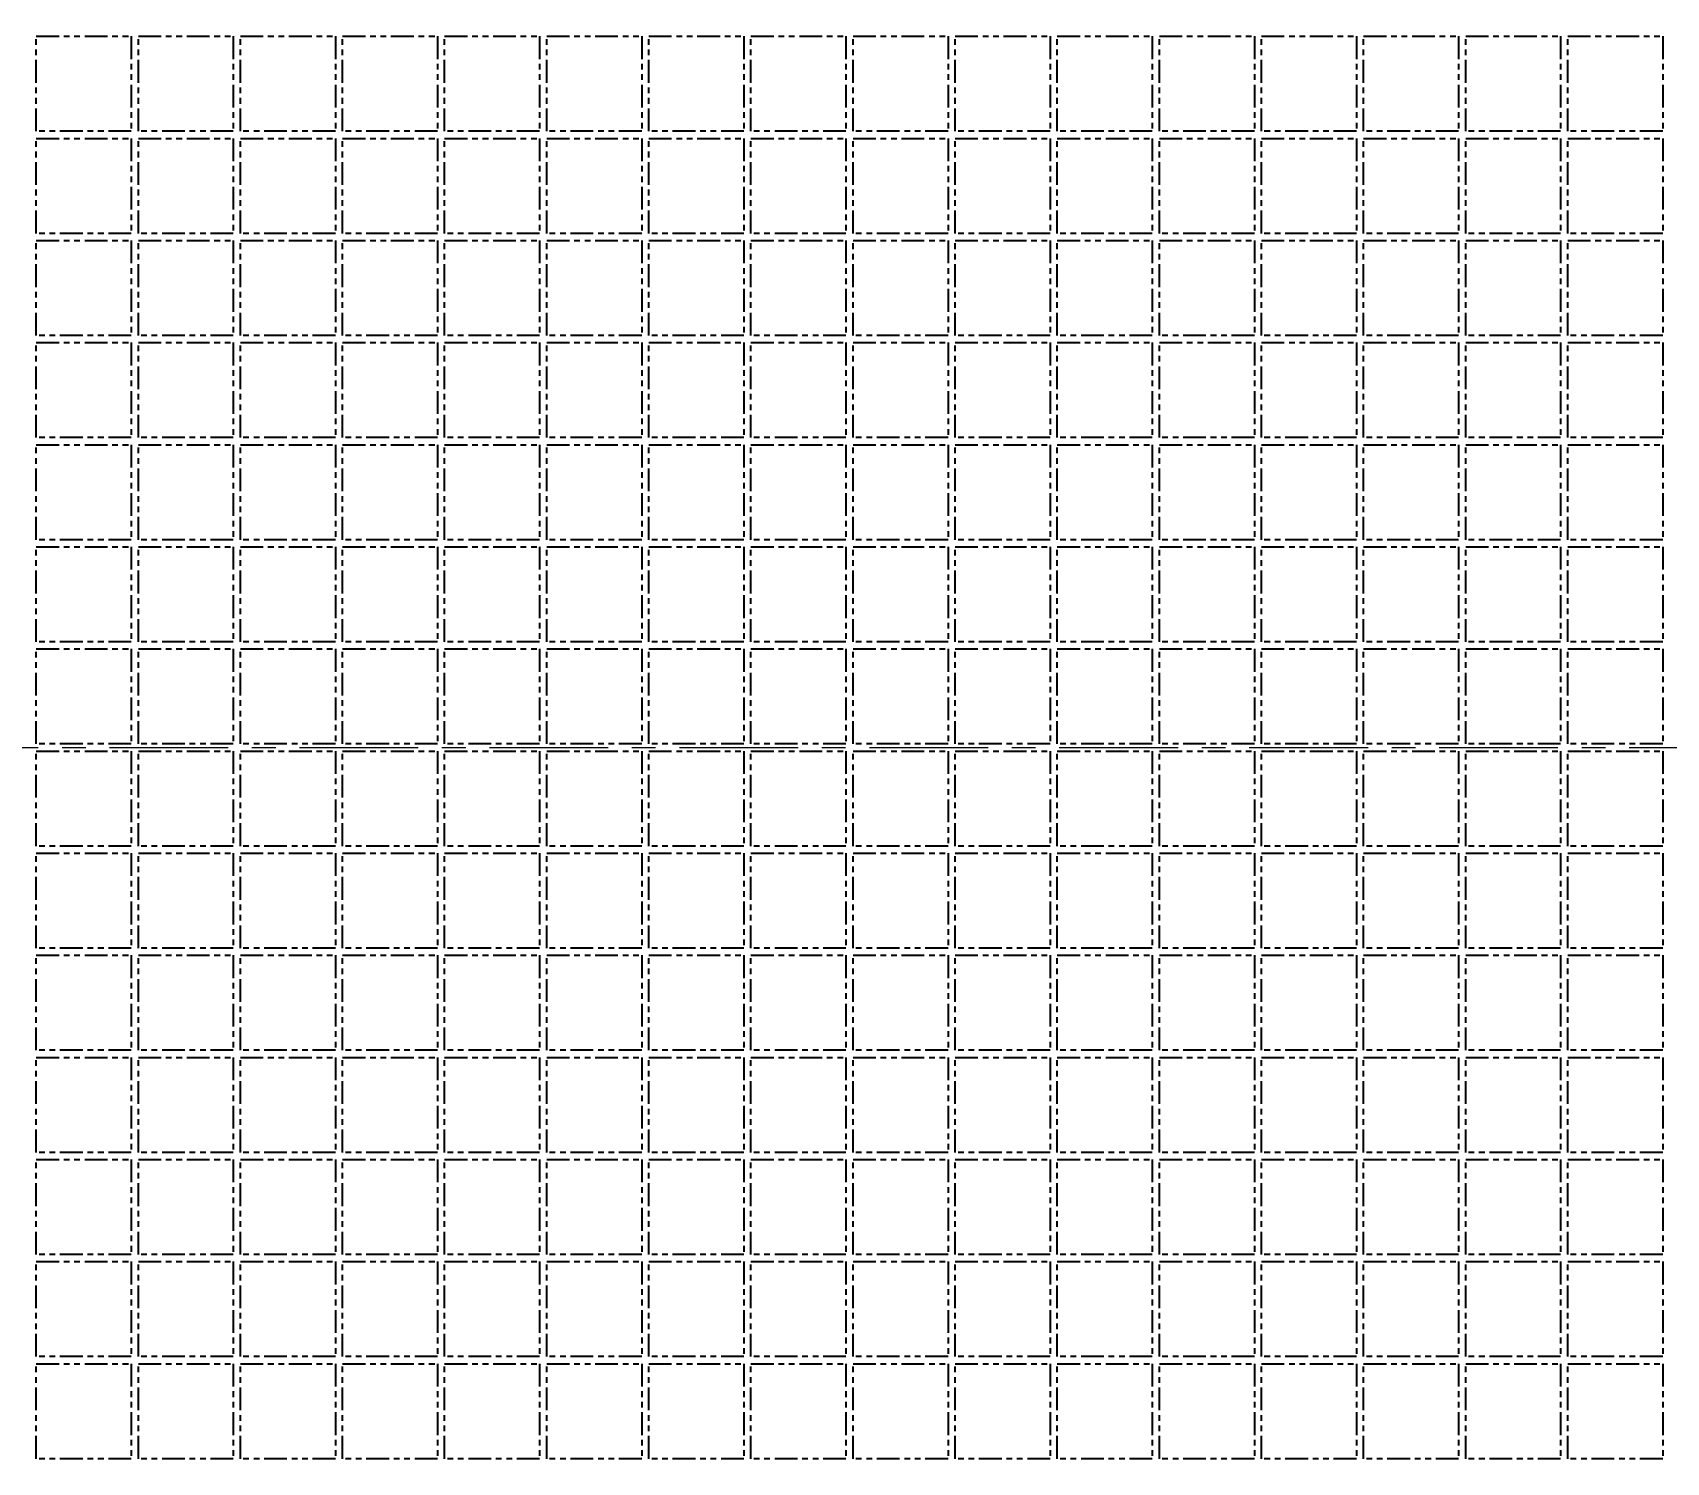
# Model space of a CAD drawing. Extents: x -338 to -53, y 67 to 196.
# Drawn here: x -304.24 to -269.84, y 133 to 163.1 of the extents above; entities that cross this region are included whole.
import ezdxf

# ---------------------------------------------------------------- set-up
doc = ezdxf.new("R2010")
doc.units = 0
doc.linetypes.add('ACAD_ISO09W100', pattern=[45, 24, -3, 6, -3, 6, -3])
doc.linetypes.add('CENTER', pattern=[2, 1.25, -0.25, 0.25, -0.25])
doc.layers.add('Center', color=1, linetype='CENTER', lineweight=0)
doc.layers.add('dimension', color=3, linetype='Continuous')
doc.layers.add('PKG Line', color=2, linetype='ACAD_ISO09W100')
doc.styles.add('SIMPLEX', font='SIMPLEX')
doc.dimstyles.new('1', dxfattribs={"dimtxt": 1, "dimasz": 1, "dimexe": 0.3, "dimexo": 0.3, "dimgap": 0.3, "dimtad": 0, "dimdec": 3, "dimzin": 1, "dimdsep": 46, "dimtxsty": 'SIMPLEX', "dimcen": 0, "dimclrd": 256, "dimclre": 256, "dimclrt": 7, "dimadec": 0, "dimazin": 1, "dimtm": 1.25, "dimtfac": 1, "dimtdec": 3, "dimtmove": 0, "dimatfit": 0, "dimfxl": 1, "dimtolj": 1, "dimtzin": 0, "dimlwd": -1, "dimlwe": -1, "dimarcsym": 1})

# ---------------------------------------------------------------- blocks, each defined once
blk = doc.blocks.new('*D13')
at = {"layer": 'Defpoints', "color": 0, "transparency": 16777216}
for p in [(2409.903, 1935.274), (2415.928, 1935.274), (2540.353, 1935.274)]:
    blk.add_point(p, dxfattribs=at)
at = {"layer": 'dimension', "transparency": 16777216}
blk.add_line((2415.628, 1935.274), (2409.903, 1935.274), dxfattribs=at)
at = {"layer": 'dimension', "color": 7, "transparency": 16777216, "insert": (2407.603, 1935.274), "char_height": 1, "attachment_point": 5, "style": 'SIMPLEX'}
blk.add_mtext('\\A1;0.000', dxfattribs=at)
blk = doc.blocks.new('*D17')
at = {"layer": 'Defpoints', "color": 0, "transparency": 16777216}
for p in [(2409.903, 1949.274), (2416.263, 1949.274), (2540.353, 1935.274)]:
    blk.add_point(p, dxfattribs=at)
at = {"layer": 'dimension', "transparency": 16777216}
blk.add_line((2415.963, 1949.274), (2409.903, 1949.274), dxfattribs=at)
at = {"layer": 'dimension', "color": 7, "transparency": 16777216, "insert": (2407.222, 1949.274), "char_height": 1, "attachment_point": 5, "style": 'SIMPLEX'}
blk.add_mtext('\\A1;14.000', dxfattribs=at)
blk = doc.blocks.new('*D18')
at = {"layer": 'Defpoints', "color": 0, "transparency": 16777216}
for p in [(2409.903, 1963.274), (2416.265, 1963.274), (2540.353, 1935.274)]:
    blk.add_point(p, dxfattribs=at)
at = {"layer": 'dimension', "transparency": 16777216}
blk.add_line((2415.965, 1963.274), (2409.903, 1963.274), dxfattribs=at)
at = {"layer": 'dimension', "color": 7, "transparency": 16777216, "insert": (2407.127, 1963.274), "char_height": 1, "attachment_point": 5, "style": 'SIMPLEX'}
blk.add_mtext('\\A1;28.000', dxfattribs=at)
blk = doc.blocks.new('*D19')
at = {"layer": 'Defpoints', "color": 0, "transparency": 16777216}
for p in [(2409.903, 1966.098), (2420.939, 1966.099), (2540.353, 1935.274)]:
    blk.add_point(p, dxfattribs=at)
at = {"layer": 'dimension', "transparency": 16777216}
for p, q in [((2411.903, 1966.098), (2409.903, 1966.098)), ((2413.903, 1966.099), (2411.903, 1966.098)), ((2420.639, 1966.099), (2413.903, 1966.099))]:
    blk.add_line(p, q, dxfattribs=at)
at = {"layer": 'dimension', "color": 7, "transparency": 16777216, "insert": (2407.127, 1966.098), "char_height": 1, "attachment_point": 5, "style": 'SIMPLEX'}
blk.add_mtext('\\A1;30.825', dxfattribs=at)
blk = doc.blocks.new('*D20')
at = {"layer": 'Defpoints', "color": 0, "transparency": 16777216}
for p in [(2409.903, 1967.274), (2416.715, 1967.274), (2540.353, 1935.274)]:
    blk.add_point(p, dxfattribs=at)
at = {"layer": 'dimension', "transparency": 16777216}
blk.add_line((2416.415, 1967.274), (2409.903, 1967.274), dxfattribs=at)
at = {"layer": 'dimension', "color": 7, "transparency": 16777216, "insert": (2407.127, 1967.274), "char_height": 1, "attachment_point": 5, "style": 'SIMPLEX'}
blk.add_mtext('\\A1;32.000', dxfattribs=at)
blk = doc.blocks.new('*D21')
at = {"layer": 'Defpoints', "color": 0, "transparency": 16777216}
for p in [(2409.903, 1969.965), (2416.132, 1969.119), (2540.353, 1935.274)]:
    blk.add_point(p, dxfattribs=at)
at = {"layer": 'dimension', "transparency": 16777216}
for p, q in [((2411.903, 1969.965), (2409.903, 1969.965)), ((2413.903, 1969.119), (2411.903, 1969.965)), ((2415.832, 1969.119), (2413.903, 1969.119))]:
    blk.add_line(p, q, dxfattribs=at)
at = {"layer": 'dimension', "color": 7, "transparency": 16777216, "insert": (2407.127, 1969.965), "char_height": 1, "attachment_point": 5, "style": 'SIMPLEX'}
blk.add_mtext('\\A1;33.845', dxfattribs=at)
blk = doc.blocks.new('*D22')
at = {"layer": 'Defpoints', "color": 0, "transparency": 16777216}
for p in [(2409.903, 1968.774), (2448.021, 1968.774), (2540.353, 1935.274)]:
    blk.add_point(p, dxfattribs=at)
at = {"layer": 'dimension', "transparency": 16777216}
blk.add_line((2447.721, 1968.774), (2409.903, 1968.774), dxfattribs=at)
at = {"layer": 'dimension', "color": 7, "transparency": 16777216, "insert": (2407.127, 1968.774), "char_height": 1, "attachment_point": 5, "style": 'SIMPLEX'}
blk.add_mtext('\\A1;33.500', dxfattribs=at)
blk = doc.blocks.new('*D23')
at = {"layer": 'Defpoints', "color": 0, "transparency": 16777216}
for p in [(2409.903, 1971.247), (2418.36, 1970.274), (2540.353, 1935.274)]:
    blk.add_point(p, dxfattribs=at)
at = {"layer": 'dimension', "transparency": 16777216}
for p, q in [((2411.903, 1971.247), (2409.903, 1971.247)), ((2413.903, 1970.274), (2411.903, 1971.247)), ((2418.06, 1970.274), (2413.903, 1970.274))]:
    blk.add_line(p, q, dxfattribs=at)
at = {"layer": 'dimension', "color": 7, "transparency": 16777216, "insert": (2407.127, 1971.247), "char_height": 1, "attachment_point": 5, "style": 'SIMPLEX'}
blk.add_mtext('\\A1;35.000', dxfattribs=at)
blk = doc.blocks.new('*D24')
at = {"layer": 'Defpoints', "color": 0, "transparency": 16777216}
for p in [(2540.353, 1935.274), (2409.903, 1921.274), (2416.278, 1921.274)]:
    blk.add_point(p, dxfattribs=at)
at = {"layer": 'dimension', "transparency": 16777216}
blk.add_line((2415.978, 1921.274), (2409.903, 1921.274), dxfattribs=at)
at = {"layer": 'dimension', "color": 7, "transparency": 16777216, "insert": (2407.222, 1921.274), "char_height": 1, "attachment_point": 5, "style": 'SIMPLEX'}
blk.add_mtext('\\A1;14.000', dxfattribs=at)
blk = doc.blocks.new('*D25')
at = {"layer": 'Defpoints', "color": 0, "transparency": 16777216}
for p in [(2540.353, 1935.274), (2409.903, 1907.274), (2416.287, 1907.274)]:
    blk.add_point(p, dxfattribs=at)
at = {"layer": 'dimension', "transparency": 16777216}
blk.add_line((2415.987, 1907.274), (2409.903, 1907.274), dxfattribs=at)
at = {"layer": 'dimension', "color": 7, "transparency": 16777216, "insert": (2407.127, 1907.274), "char_height": 1, "attachment_point": 5, "style": 'SIMPLEX'}
blk.add_mtext('\\A1;28.000', dxfattribs=at)
blk = doc.blocks.new('*D26')
at = {"layer": 'Defpoints', "color": 0, "transparency": 16777216}
for p in [(2540.353, 1935.274), (2409.903, 1904.449), (2420.822, 1904.449)]:
    blk.add_point(p, dxfattribs=at)
at = {"layer": 'dimension', "transparency": 16777216}
blk.add_line((2420.522, 1904.449), (2409.903, 1904.449), dxfattribs=at)
at = {"layer": 'dimension', "color": 7, "transparency": 16777216, "insert": (2407.127, 1904.449), "char_height": 1, "attachment_point": 5, "style": 'SIMPLEX'}
blk.add_mtext('\\A1;30.825', dxfattribs=at)
blk = doc.blocks.new('*D27')
at = {"layer": 'Defpoints', "color": 0, "transparency": 16777216}
for p in [(2540.353, 1935.274), (2409.903, 1903.274), (2416.904, 1903.274)]:
    blk.add_point(p, dxfattribs=at)
at = {"layer": 'dimension', "transparency": 16777216}
blk.add_line((2416.604, 1903.274), (2409.903, 1903.274), dxfattribs=at)
at = {"layer": 'dimension', "color": 7, "transparency": 16777216, "insert": (2407.127, 1903.274), "char_height": 1, "attachment_point": 5, "style": 'SIMPLEX'}
blk.add_mtext('\\A1;32.000', dxfattribs=at)
blk = doc.blocks.new('*D28')
at = {"layer": 'Defpoints', "color": 0, "transparency": 16777216}
for p in [(2540.353, 1935.274), (2409.903, 1901.774), (2425.655, 1901.774)]:
    blk.add_point(p, dxfattribs=at)
at = {"layer": 'dimension', "transparency": 16777216}
blk.add_line((2425.355, 1901.774), (2409.903, 1901.774), dxfattribs=at)
at = {"layer": 'dimension', "color": 7, "transparency": 16777216, "insert": (2407.127, 1901.774), "char_height": 1, "attachment_point": 5, "style": 'SIMPLEX'}
blk.add_mtext('\\A1;33.500', dxfattribs=at)
blk = doc.blocks.new('*D29')
at = {"layer": 'Defpoints', "color": 0, "transparency": 16777216}
for p in [(2540.353, 1935.274), (2416.167, 1901.429), (2409.903, 1900.552)]:
    blk.add_point(p, dxfattribs=at)
at = {"layer": 'dimension', "transparency": 16777216}
for p, q in [((2413.903, 1901.429), (2411.903, 1900.552)), ((2415.867, 1901.429), (2413.903, 1901.429)), ((2411.903, 1900.552), (2409.903, 1900.552))]:
    blk.add_line(p, q, dxfattribs=at)
at = {"layer": 'dimension', "color": 7, "transparency": 16777216, "insert": (2407.127, 1900.552), "char_height": 1, "attachment_point": 5, "style": 'SIMPLEX'}
blk.add_mtext('\\A1;33.845', dxfattribs=at)
blk = doc.blocks.new('*D30')
at = {"layer": 'Defpoints', "color": 0, "transparency": 16777216}
for p in [(2540.353, 1935.274), (2418.331, 1900.274), (2409.903, 1899.357)]:
    blk.add_point(p, dxfattribs=at)
at = {"layer": 'dimension', "transparency": 16777216}
for p, q in [((2413.903, 1900.274), (2411.903, 1899.357)), ((2418.031, 1900.274), (2413.903, 1900.274)), ((2411.903, 1899.357), (2409.903, 1899.357))]:
    blk.add_line(p, q, dxfattribs=at)
at = {"layer": 'dimension', "color": 7, "transparency": 16777216, "insert": (2407.127, 1899.357), "char_height": 1, "attachment_point": 5, "style": 'SIMPLEX'}
blk.add_mtext('\\A1;35.000', dxfattribs=at)
blk = doc.blocks.new('*D37')
at = {"layer": 'Defpoints', "color": 0, "transparency": 16777216}
for p in [(2448.853, 1977.057), (2448.853, 1969.59), (2540.353, 1935.274)]:
    blk.add_point(p, dxfattribs=at)
at = {"layer": 'dimension', "transparency": 16777216}
blk.add_line((2448.853, 1969.89), (2448.853, 1977.057), dxfattribs=at)
at = {"layer": 'dimension', "color": 7, "transparency": 16777216, "insert": (2448.853, 1979.738), "char_height": 1, "attachment_point": 5, "rotation": 90, "style": 'SIMPLEX'}
blk.add_mtext('\\A1;91.500', dxfattribs=at)
blk = doc.blocks.new('*D38')
at = {"layer": 'Defpoints', "color": 0, "transparency": 16777216}
for p in [(2421.035, 1977.057), (2421.028, 1966.201), (2540.353, 1935.274)]:
    blk.add_point(p, dxfattribs=at)
at = {"layer": 'dimension', "transparency": 16777216}
for p, q in [((2421.035, 1975.057), (2421.035, 1977.057)), ((2421.028, 1973.057), (2421.035, 1975.057)), ((2421.028, 1966.501), (2421.028, 1973.057))]:
    blk.add_line(p, q, dxfattribs=at)
at = {"layer": 'dimension', "color": 7, "transparency": 16777216, "insert": (2421.035, 1980.119), "char_height": 1, "attachment_point": 5, "rotation": 90, "style": 'SIMPLEX'}
blk.add_mtext('\\A1;119.325', dxfattribs=at)
blk = doc.blocks.new('*D39')
at = {"layer": 'Defpoints', "color": 0, "transparency": 16777216}
for p in [(2417.692, 1977.057), (2416.603, 1967.122), (2540.353, 1935.274)]:
    blk.add_point(p, dxfattribs=at)
at = {"layer": 'dimension', "transparency": 16777216}
for p, q in [((2417.692, 1975.057), (2417.692, 1977.057)), ((2416.603, 1973.057), (2417.692, 1975.057)), ((2416.603, 1967.422), (2416.603, 1973.057))]:
    blk.add_line(p, q, dxfattribs=at)
at = {"layer": 'dimension', "color": 7, "transparency": 16777216, "insert": (2417.692, 1980.214), "char_height": 1, "attachment_point": 5, "rotation": 90, "style": 'SIMPLEX'}
blk.add_mtext('\\A1;123.750', dxfattribs=at)
blk = doc.blocks.new('*D40')
at = {"layer": 'Defpoints', "color": 0, "transparency": 16777216}
for p in [(2416.103, 1977.057), (2416.103, 1968.978), (2540.353, 1935.274)]:
    blk.add_point(p, dxfattribs=at)
at = {"layer": 'dimension', "transparency": 16777216}
blk.add_line((2416.103, 1969.278), (2416.103, 1977.057), dxfattribs=at)
at = {"layer": 'dimension', "color": 7, "transparency": 16777216, "insert": (2416.103, 1980.214), "char_height": 1, "attachment_point": 5, "rotation": 90, "style": 'SIMPLEX'}
blk.add_mtext('\\A1;124.250', dxfattribs=at)
blk = doc.blocks.new('*D55')
at = {"layer": 'Defpoints', "color": 0, "transparency": 16777216}
for p in [(2540.353, 1935.274), (2426.853, 1900.939), (2426.853, 1893.012)]:
    blk.add_point(p, dxfattribs=at)
at = {"layer": 'dimension', "transparency": 16777216}
blk.add_line((2426.853, 1900.639), (2426.853, 1893.012), dxfattribs=at)
at = {"layer": 'dimension', "color": 7, "transparency": 16777216, "insert": (2426.853, 1889.95), "char_height": 1, "attachment_point": 5, "rotation": 90, "style": 'SIMPLEX'}
blk.add_mtext('\\A1;113.500', dxfattribs=at)
blk = doc.blocks.new('*D56')
at = {"layer": 'Defpoints', "color": 0, "transparency": 16777216}
for p in [(2540.353, 1935.274), (2426.353, 1900.936), (2425.178, 1893.012)]:
    blk.add_point(p, dxfattribs=at)
at = {"layer": 'dimension', "transparency": 16777216}
for p, q in [((2426.353, 1900.636), (2426.353, 1897.012)), ((2426.353, 1897.012), (2425.178, 1895.012)), ((2425.178, 1895.012), (2425.178, 1893.012))]:
    blk.add_line(p, q, dxfattribs=at)
at = {"layer": 'dimension', "color": 7, "transparency": 16777216, "insert": (2425.178, 1889.95), "char_height": 1, "attachment_point": 5, "rotation": 90, "style": 'SIMPLEX'}
blk.add_mtext('\\A1;114.000', dxfattribs=at)
blk = doc.blocks.new('*D57')
at = {"layer": 'Defpoints', "color": 0, "transparency": 16777216}
for p in [(2540.353, 1935.274), (2421.028, 1904.343), (2421.04, 1893.012)]:
    blk.add_point(p, dxfattribs=at)
at = {"layer": 'dimension', "transparency": 16777216}
for p, q in [((2421.028, 1904.043), (2421.028, 1897.012)), ((2421.028, 1897.012), (2421.04, 1895.012)), ((2421.04, 1895.012), (2421.04, 1893.012))]:
    blk.add_line(p, q, dxfattribs=at)
at = {"layer": 'dimension', "color": 7, "transparency": 16777216, "insert": (2421.04, 1889.95), "char_height": 1, "attachment_point": 5, "rotation": 90, "style": 'SIMPLEX'}
blk.add_mtext('\\A1;119.325', dxfattribs=at)

msp = doc.modelspace()

# ---------------------------------------------------------------- linework, layer by layer
at = {"layer": 'Center', "ltscale": 2}
msp.add_line((-326.6222, 148.0527), (-77.6088, 148.0527), dxfattribs=at)
at = {"layer": 'PKG Line', "ltscale": 0.02}
for points in [[(-304.1655, 163.0277), (-302.1655, 163.0277), (-302.1655, 161.0277), (-304.1655, 161.0277)], [(-302.0155, 163.0277), (-300.0155, 163.0277), (-300.0155, 161.0277), (-302.0155, 161.0277)], [(-299.8655, 163.0277), (-297.8655, 163.0277), (-297.8655, 161.0277), (-299.8655, 161.0277)], [(-297.7155, 163.0277), (-295.7155, 163.0277), (-295.7155, 161.0277), (-297.7155, 161.0277)], [(-295.5655, 163.0277), (-293.5655, 163.0277), (-293.5655, 161.0277), (-295.5655, 161.0277)], [(-293.4155, 163.0277), (-291.4155, 163.0277), (-291.4155, 161.0277), (-293.4155, 161.0277)], [(-291.2655, 163.0277), (-289.2655, 163.0277), (-289.2655, 161.0277), (-291.2655, 161.0277)], [(-289.1155, 163.0277), (-287.1155, 163.0277), (-287.1155, 161.0277), (-289.1155, 161.0277)], [(-286.9655, 163.0277), (-284.9655, 163.0277), (-284.9655, 161.0277), (-286.9655, 161.0277)], [(-284.8155, 163.0277), (-282.8155, 163.0277), (-282.8155, 161.0277), (-284.8155, 161.0277)], [(-282.6655, 163.0277), (-280.6655, 163.0277), (-280.6655, 161.0277), (-282.6655, 161.0277)], [(-280.5155, 163.0277), (-278.5155, 163.0277), (-278.5155, 161.0277), (-280.5155, 161.0277)], [(-278.3655, 163.0277), (-276.3655, 163.0277), (-276.3655, 161.0277), (-278.3655, 161.0277)], [(-276.2155, 163.0277), (-274.2155, 163.0277), (-274.2155, 161.0277), (-276.2155, 161.0277)], [(-274.0655, 163.0277), (-272.0655, 163.0277), (-272.0655, 161.0277), (-274.0655, 161.0277)], [(-271.9155, 163.0277), (-269.9155, 163.0277), (-269.9155, 161.0277), (-271.9155, 161.0277)], [(-304.1655, 160.8777), (-302.1655, 160.8777), (-302.1655, 158.8777), (-304.1655, 158.8777)], [(-302.0155, 160.8777), (-300.0155, 160.8777), (-300.0155, 158.8777), (-302.0155, 158.8777)], [(-299.8655, 160.8777), (-297.8655, 160.8777), (-297.8655, 158.8777), (-299.8655, 158.8777)], [(-297.7155, 160.8777), (-295.7155, 160.8777), (-295.7155, 158.8777), (-297.7155, 158.8777)], [(-295.5655, 160.8777), (-293.5655, 160.8777), (-293.5655, 158.8777), (-295.5655, 158.8777)], [(-293.4155, 160.8777), (-291.4155, 160.8777), (-291.4155, 158.8777), (-293.4155, 158.8777)], [(-291.2655, 160.8777), (-289.2655, 160.8777), (-289.2655, 158.8777), (-291.2655, 158.8777)], [(-289.1155, 160.8777), (-287.1155, 160.8777), (-287.1155, 158.8777), (-289.1155, 158.8777)], [(-286.9655, 160.8777), (-284.9655, 160.8777), (-284.9655, 158.8777), (-286.9655, 158.8777)], [(-284.8155, 160.8777), (-282.8155, 160.8777), (-282.8155, 158.8777), (-284.8155, 158.8777)], [(-282.6655, 160.8777), (-280.6655, 160.8777), (-280.6655, 158.8777), (-282.6655, 158.8777)], [(-280.5155, 160.8777), (-278.5155, 160.8777), (-278.5155, 158.8777), (-280.5155, 158.8777)], [(-278.3655, 160.8777), (-276.3655, 160.8777), (-276.3655, 158.8777), (-278.3655, 158.8777)], [(-276.2155, 160.8777), (-274.2155, 160.8777), (-274.2155, 158.8777), (-276.2155, 158.8777)], [(-274.0655, 160.8777), (-272.0655, 160.8777), (-272.0655, 158.8777), (-274.0655, 158.8777)], [(-271.9155, 160.8777), (-269.9155, 160.8777), (-269.9155, 158.8777), (-271.9155, 158.8777)], [(-304.1655, 158.7277), (-302.1655, 158.7277), (-302.1655, 156.7277), (-304.1655, 156.7277)], [(-302.0155, 158.7277), (-300.0155, 158.7277), (-300.0155, 156.7277), (-302.0155, 156.7277)], [(-299.8655, 158.7277), (-297.8655, 158.7277), (-297.8655, 156.7277), (-299.8655, 156.7277)], [(-297.7155, 158.7277), (-295.7155, 158.7277), (-295.7155, 156.7277), (-297.7155, 156.7277)], [(-295.5655, 158.7277), (-293.5655, 158.7277), (-293.5655, 156.7277), (-295.5655, 156.7277)], [(-293.4155, 158.7277), (-291.4155, 158.7277), (-291.4155, 156.7277), (-293.4155, 156.7277)], [(-291.2655, 158.7277), (-289.2655, 158.7277), (-289.2655, 156.7277), (-291.2655, 156.7277)], [(-289.1155, 158.7277), (-287.1155, 158.7277), (-287.1155, 156.7277), (-289.1155, 156.7277)], [(-286.9655, 158.7277), (-284.9655, 158.7277), (-284.9655, 156.7277), (-286.9655, 156.7277)], [(-284.8155, 158.7277), (-282.8155, 158.7277), (-282.8155, 156.7277), (-284.8155, 156.7277)], [(-282.6655, 158.7277), (-280.6655, 158.7277), (-280.6655, 156.7277), (-282.6655, 156.7277)], [(-280.5155, 158.7277), (-278.5155, 158.7277), (-278.5155, 156.7277), (-280.5155, 156.7277)], [(-278.3655, 158.7277), (-276.3655, 158.7277), (-276.3655, 156.7277), (-278.3655, 156.7277)], [(-276.2155, 158.7277), (-274.2155, 158.7277), (-274.2155, 156.7277), (-276.2155, 156.7277)], [(-274.0655, 158.7277), (-272.0655, 158.7277), (-272.0655, 156.7277), (-274.0655, 156.7277)], [(-271.9155, 158.7277), (-269.9155, 158.7277), (-269.9155, 156.7277), (-271.9155, 156.7277)], [(-304.1655, 156.5777), (-302.1655, 156.5777), (-302.1655, 154.5777), (-304.1655, 154.5777)], [(-302.0155, 156.5777), (-300.0155, 156.5777), (-300.0155, 154.5777), (-302.0155, 154.5777)], [(-299.8655, 156.5777), (-297.8655, 156.5777), (-297.8655, 154.5777), (-299.8655, 154.5777)], [(-297.7155, 156.5777), (-295.7155, 156.5777), (-295.7155, 154.5777), (-297.7155, 154.5777)], [(-295.5655, 156.5777), (-293.5655, 156.5777), (-293.5655, 154.5777), (-295.5655, 154.5777)], [(-293.4155, 156.5777), (-291.4155, 156.5777), (-291.4155, 154.5777), (-293.4155, 154.5777)], [(-291.2655, 156.5777), (-289.2655, 156.5777), (-289.2655, 154.5777), (-291.2655, 154.5777)], [(-289.1155, 156.5777), (-287.1155, 156.5777), (-287.1155, 154.5777), (-289.1155, 154.5777)], [(-286.9655, 156.5777), (-284.9655, 156.5777), (-284.9655, 154.5777), (-286.9655, 154.5777)], [(-284.8155, 156.5777), (-282.8155, 156.5777), (-282.8155, 154.5777), (-284.8155, 154.5777)], [(-282.6655, 156.5777), (-280.6655, 156.5777), (-280.6655, 154.5777), (-282.6655, 154.5777)], [(-280.5155, 156.5777), (-278.5155, 156.5777), (-278.5155, 154.5777), (-280.5155, 154.5777)], [(-278.3655, 156.5777), (-276.3655, 156.5777), (-276.3655, 154.5777), (-278.3655, 154.5777)], [(-276.2155, 156.5777), (-274.2155, 156.5777), (-274.2155, 154.5777), (-276.2155, 154.5777)], [(-274.0655, 156.5777), (-272.0655, 156.5777), (-272.0655, 154.5777), (-274.0655, 154.5777)], [(-271.9155, 156.5777), (-269.9155, 156.5777), (-269.9155, 154.5777), (-271.9155, 154.5777)], [(-304.1655, 154.4277), (-302.1655, 154.4277), (-302.1655, 152.4277), (-304.1655, 152.4277)], [(-302.0155, 154.4277), (-300.0155, 154.4277), (-300.0155, 152.4277), (-302.0155, 152.4277)], [(-299.8655, 154.4277), (-297.8655, 154.4277), (-297.8655, 152.4277), (-299.8655, 152.4277)], [(-297.7155, 154.4277), (-295.7155, 154.4277), (-295.7155, 152.4277), (-297.7155, 152.4277)], [(-295.5655, 154.4277), (-293.5655, 154.4277), (-293.5655, 152.4277), (-295.5655, 152.4277)], [(-293.4155, 154.4277), (-291.4155, 154.4277), (-291.4155, 152.4277), (-293.4155, 152.4277)], [(-291.2655, 154.4277), (-289.2655, 154.4277), (-289.2655, 152.4277), (-291.2655, 152.4277)], [(-289.1155, 154.4277), (-287.1155, 154.4277), (-287.1155, 152.4277), (-289.1155, 152.4277)], [(-286.9655, 154.4277), (-284.9655, 154.4277), (-284.9655, 152.4277), (-286.9655, 152.4277)], [(-284.8155, 154.4277), (-282.8155, 154.4277), (-282.8155, 152.4277), (-284.8155, 152.4277)], [(-282.6655, 154.4277), (-280.6655, 154.4277), (-280.6655, 152.4277), (-282.6655, 152.4277)], [(-280.5155, 154.4277), (-278.5155, 154.4277), (-278.5155, 152.4277), (-280.5155, 152.4277)], [(-278.3655, 154.4277), (-276.3655, 154.4277), (-276.3655, 152.4277), (-278.3655, 152.4277)], [(-276.2155, 154.4277), (-274.2155, 154.4277), (-274.2155, 152.4277), (-276.2155, 152.4277)], [(-274.0655, 154.4277), (-272.0655, 154.4277), (-272.0655, 152.4277), (-274.0655, 152.4277)], [(-271.9155, 154.4277), (-269.9155, 154.4277), (-269.9155, 152.4277), (-271.9155, 152.4277)], [(-304.1655, 152.2777), (-302.1655, 152.2777), (-302.1655, 150.2777), (-304.1655, 150.2777)], [(-302.0155, 152.2777), (-300.0155, 152.2777), (-300.0155, 150.2777), (-302.0155, 150.2777)], [(-299.8655, 152.2777), (-297.8655, 152.2777), (-297.8655, 150.2777), (-299.8655, 150.2777)], [(-297.7155, 152.2777), (-295.7155, 152.2777), (-295.7155, 150.2777), (-297.7155, 150.2777)], [(-295.5655, 152.2777), (-293.5655, 152.2777), (-293.5655, 150.2777), (-295.5655, 150.2777)], [(-293.4155, 152.2777), (-291.4155, 152.2777), (-291.4155, 150.2777), (-293.4155, 150.2777)], [(-291.2655, 152.2777), (-289.2655, 152.2777), (-289.2655, 150.2777), (-291.2655, 150.2777)], [(-289.1155, 152.2777), (-287.1155, 152.2777), (-287.1155, 150.2777), (-289.1155, 150.2777)], [(-286.9655, 152.2777), (-284.9655, 152.2777), (-284.9655, 150.2777), (-286.9655, 150.2777)], [(-284.8155, 152.2777), (-282.8155, 152.2777), (-282.8155, 150.2777), (-284.8155, 150.2777)], [(-282.6655, 152.2777), (-280.6655, 152.2777), (-280.6655, 150.2777), (-282.6655, 150.2777)], [(-280.5155, 152.2777), (-278.5155, 152.2777), (-278.5155, 150.2777), (-280.5155, 150.2777)], [(-278.3655, 152.2777), (-276.3655, 152.2777), (-276.3655, 150.2777), (-278.3655, 150.2777)], [(-276.2155, 152.2777), (-274.2155, 152.2777), (-274.2155, 150.2777), (-276.2155, 150.2777)], [(-274.0655, 152.2777), (-272.0655, 152.2777), (-272.0655, 150.2777), (-274.0655, 150.2777)], [(-271.9155, 152.2777), (-269.9155, 152.2777), (-269.9155, 150.2777), (-271.9155, 150.2777)], [(-304.1655, 150.1277), (-302.1655, 150.1277), (-302.1655, 148.1277), (-304.1655, 148.1277)], [(-302.0155, 150.1277), (-300.0155, 150.1277), (-300.0155, 148.1277), (-302.0155, 148.1277)], [(-299.8655, 150.1277), (-297.8655, 150.1277), (-297.8655, 148.1277), (-299.8655, 148.1277)], [(-297.7155, 150.1277), (-295.7155, 150.1277), (-295.7155, 148.1277), (-297.7155, 148.1277)], [(-295.5655, 150.1277), (-293.5655, 150.1277), (-293.5655, 148.1277), (-295.5655, 148.1277)], [(-293.4155, 150.1277), (-291.4155, 150.1277), (-291.4155, 148.1277), (-293.4155, 148.1277)], [(-291.2655, 150.1277), (-289.2655, 150.1277), (-289.2655, 148.1277), (-291.2655, 148.1277)], [(-289.1155, 150.1277), (-287.1155, 150.1277), (-287.1155, 148.1277), (-289.1155, 148.1277)], [(-286.9655, 150.1277), (-284.9655, 150.1277), (-284.9655, 148.1277), (-286.9655, 148.1277)], [(-284.8155, 150.1277), (-282.8155, 150.1277), (-282.8155, 148.1277), (-284.8155, 148.1277)], [(-282.6655, 150.1277), (-280.6655, 150.1277), (-280.6655, 148.1277), (-282.6655, 148.1277)], [(-280.5155, 150.1277), (-278.5155, 150.1277), (-278.5155, 148.1277), (-280.5155, 148.1277)], [(-278.3655, 150.1277), (-276.3655, 150.1277), (-276.3655, 148.1277), (-278.3655, 148.1277)], [(-276.2155, 150.1277), (-274.2155, 150.1277), (-274.2155, 148.1277), (-276.2155, 148.1277)], [(-274.0655, 150.1277), (-272.0655, 150.1277), (-272.0655, 148.1277), (-274.0655, 148.1277)], [(-271.9155, 150.1277), (-269.9155, 150.1277), (-269.9155, 148.1277), (-271.9155, 148.1277)], [(-304.1655, 147.9777), (-302.1655, 147.9777), (-302.1655, 145.9777), (-304.1655, 145.9777)], [(-302.0155, 147.9777), (-300.0155, 147.9777), (-300.0155, 145.9777), (-302.0155, 145.9777)], [(-299.8655, 147.9777), (-297.8655, 147.9777), (-297.8655, 145.9777), (-299.8655, 145.9777)], [(-297.7155, 147.9777), (-295.7155, 147.9777), (-295.7155, 145.9777), (-297.7155, 145.9777)], [(-295.5655, 147.9777), (-293.5655, 147.9777), (-293.5655, 145.9777), (-295.5655, 145.9777)], [(-293.4155, 147.9777), (-291.4155, 147.9777), (-291.4155, 145.9777), (-293.4155, 145.9777)], [(-291.2655, 147.9777), (-289.2655, 147.9777), (-289.2655, 145.9777), (-291.2655, 145.9777)], [(-289.1155, 147.9777), (-287.1155, 147.9777), (-287.1155, 145.9777), (-289.1155, 145.9777)], [(-286.9655, 147.9777), (-284.9655, 147.9777), (-284.9655, 145.9777), (-286.9655, 145.9777)], [(-284.8155, 147.9777), (-282.8155, 147.9777), (-282.8155, 145.9777), (-284.8155, 145.9777)], [(-282.6655, 147.9777), (-280.6655, 147.9777), (-280.6655, 145.9777), (-282.6655, 145.9777)], [(-280.5155, 147.9777), (-278.5155, 147.9777), (-278.5155, 145.9777), (-280.5155, 145.9777)], [(-278.3655, 147.9777), (-276.3655, 147.9777), (-276.3655, 145.9777), (-278.3655, 145.9777)], [(-276.2155, 147.9777), (-274.2155, 147.9777), (-274.2155, 145.9777), (-276.2155, 145.9777)], [(-274.0655, 147.9777), (-272.0655, 147.9777), (-272.0655, 145.9777), (-274.0655, 145.9777)], [(-271.9155, 147.9777), (-269.9155, 147.9777), (-269.9155, 145.9777), (-271.9155, 145.9777)], [(-304.1655, 145.8277), (-302.1655, 145.8277), (-302.1655, 143.8277), (-304.1655, 143.8277)], [(-302.0155, 145.8277), (-300.0155, 145.8277), (-300.0155, 143.8277), (-302.0155, 143.8277)], [(-299.8655, 145.8277), (-297.8655, 145.8277), (-297.8655, 143.8277), (-299.8655, 143.8277)], [(-297.7155, 145.8277), (-295.7155, 145.8277), (-295.7155, 143.8277), (-297.7155, 143.8277)], [(-295.5655, 145.8277), (-293.5655, 145.8277), (-293.5655, 143.8277), (-295.5655, 143.8277)], [(-293.4155, 145.8277), (-291.4155, 145.8277), (-291.4155, 143.8277), (-293.4155, 143.8277)], [(-291.2655, 145.8277), (-289.2655, 145.8277), (-289.2655, 143.8277), (-291.2655, 143.8277)], [(-289.1155, 145.8277), (-287.1155, 145.8277), (-287.1155, 143.8277), (-289.1155, 143.8277)], [(-286.9655, 145.8277), (-284.9655, 145.8277), (-284.9655, 143.8277), (-286.9655, 143.8277)], [(-284.8155, 145.8277), (-282.8155, 145.8277), (-282.8155, 143.8277), (-284.8155, 143.8277)], [(-282.6655, 145.8277), (-280.6655, 145.8277), (-280.6655, 143.8277), (-282.6655, 143.8277)], [(-280.5155, 145.8277), (-278.5155, 145.8277), (-278.5155, 143.8277), (-280.5155, 143.8277)], [(-278.3655, 145.8277), (-276.3655, 145.8277), (-276.3655, 143.8277), (-278.3655, 143.8277)], [(-276.2155, 145.8277), (-274.2155, 145.8277), (-274.2155, 143.8277), (-276.2155, 143.8277)], [(-274.0655, 145.8277), (-272.0655, 145.8277), (-272.0655, 143.8277), (-274.0655, 143.8277)], [(-271.9155, 145.8277), (-269.9155, 145.8277), (-269.9155, 143.8277), (-271.9155, 143.8277)], [(-304.1655, 143.6777), (-302.1655, 143.6777), (-302.1655, 141.6777), (-304.1655, 141.6777)], [(-302.0155, 143.6777), (-300.0155, 143.6777), (-300.0155, 141.6777), (-302.0155, 141.6777)], [(-299.8655, 143.6777), (-297.8655, 143.6777), (-297.8655, 141.6777), (-299.8655, 141.6777)], [(-297.7155, 143.6777), (-295.7155, 143.6777), (-295.7155, 141.6777), (-297.7155, 141.6777)], [(-295.5655, 143.6777), (-293.5655, 143.6777), (-293.5655, 141.6777), (-295.5655, 141.6777)], [(-293.4155, 143.6777), (-291.4155, 143.6777), (-291.4155, 141.6777), (-293.4155, 141.6777)], [(-291.2655, 143.6777), (-289.2655, 143.6777), (-289.2655, 141.6777), (-291.2655, 141.6777)], [(-289.1155, 143.6777), (-287.1155, 143.6777), (-287.1155, 141.6777), (-289.1155, 141.6777)], [(-286.9655, 143.6777), (-284.9655, 143.6777), (-284.9655, 141.6777), (-286.9655, 141.6777)], [(-284.8155, 143.6777), (-282.8155, 143.6777), (-282.8155, 141.6777), (-284.8155, 141.6777)], [(-282.6655, 143.6777), (-280.6655, 143.6777), (-280.6655, 141.6777), (-282.6655, 141.6777)], [(-280.5155, 143.6777), (-278.5155, 143.6777), (-278.5155, 141.6777), (-280.5155, 141.6777)], [(-278.3655, 143.6777), (-276.3655, 143.6777), (-276.3655, 141.6777), (-278.3655, 141.6777)], [(-276.2155, 143.6777), (-274.2155, 143.6777), (-274.2155, 141.6777), (-276.2155, 141.6777)], [(-274.0655, 143.6777), (-272.0655, 143.6777), (-272.0655, 141.6777), (-274.0655, 141.6777)], [(-271.9155, 143.6777), (-269.9155, 143.6777), (-269.9155, 141.6777), (-271.9155, 141.6777)], [(-304.1655, 141.5277), (-302.1655, 141.5277), (-302.1655, 139.5277), (-304.1655, 139.5277)], [(-302.0155, 141.5277), (-300.0155, 141.5277), (-300.0155, 139.5277), (-302.0155, 139.5277)], [(-299.8655, 141.5277), (-297.8655, 141.5277), (-297.8655, 139.5277), (-299.8655, 139.5277)], [(-297.7155, 141.5277), (-295.7155, 141.5277), (-295.7155, 139.5277), (-297.7155, 139.5277)], [(-295.5655, 141.5277), (-293.5655, 141.5277), (-293.5655, 139.5277), (-295.5655, 139.5277)], [(-293.4155, 141.5277), (-291.4155, 141.5277), (-291.4155, 139.5277), (-293.4155, 139.5277)], [(-291.2655, 141.5277), (-289.2655, 141.5277), (-289.2655, 139.5277), (-291.2655, 139.5277)], [(-289.1155, 141.5277), (-287.1155, 141.5277), (-287.1155, 139.5277), (-289.1155, 139.5277)], [(-286.9655, 141.5277), (-284.9655, 141.5277), (-284.9655, 139.5277), (-286.9655, 139.5277)], [(-284.8155, 141.5277), (-282.8155, 141.5277), (-282.8155, 139.5277), (-284.8155, 139.5277)], [(-282.6655, 141.5277), (-280.6655, 141.5277), (-280.6655, 139.5277), (-282.6655, 139.5277)], [(-280.5155, 141.5277), (-278.5155, 141.5277), (-278.5155, 139.5277), (-280.5155, 139.5277)], [(-278.3655, 141.5277), (-276.3655, 141.5277), (-276.3655, 139.5277), (-278.3655, 139.5277)], [(-276.2155, 141.5277), (-274.2155, 141.5277), (-274.2155, 139.5277), (-276.2155, 139.5277)], [(-274.0655, 141.5277), (-272.0655, 141.5277), (-272.0655, 139.5277), (-274.0655, 139.5277)], [(-271.9155, 141.5277), (-269.9155, 141.5277), (-269.9155, 139.5277), (-271.9155, 139.5277)], [(-304.1655, 139.3777), (-302.1655, 139.3777), (-302.1655, 137.3777), (-304.1655, 137.3777)], [(-302.0155, 139.3777), (-300.0155, 139.3777), (-300.0155, 137.3777), (-302.0155, 137.3777)], [(-299.8655, 139.3777), (-297.8655, 139.3777), (-297.8655, 137.3777), (-299.8655, 137.3777)], [(-297.7155, 139.3777), (-295.7155, 139.3777), (-295.7155, 137.3777), (-297.7155, 137.3777)], [(-295.5655, 139.3777), (-293.5655, 139.3777), (-293.5655, 137.3777), (-295.5655, 137.3777)], [(-293.4155, 139.3777), (-291.4155, 139.3777), (-291.4155, 137.3777), (-293.4155, 137.3777)], [(-291.2655, 139.3777), (-289.2655, 139.3777), (-289.2655, 137.3777), (-291.2655, 137.3777)], [(-289.1155, 139.3777), (-287.1155, 139.3777), (-287.1155, 137.3777), (-289.1155, 137.3777)], [(-286.9655, 139.3777), (-284.9655, 139.3777), (-284.9655, 137.3777), (-286.9655, 137.3777)], [(-284.8155, 139.3777), (-282.8155, 139.3777), (-282.8155, 137.3777), (-284.8155, 137.3777)], [(-282.6655, 139.3777), (-280.6655, 139.3777), (-280.6655, 137.3777), (-282.6655, 137.3777)], [(-280.5155, 139.3777), (-278.5155, 139.3777), (-278.5155, 137.3777), (-280.5155, 137.3777)], [(-278.3655, 139.3777), (-276.3655, 139.3777), (-276.3655, 137.3777), (-278.3655, 137.3777)], [(-276.2155, 139.3777), (-274.2155, 139.3777), (-274.2155, 137.3777), (-276.2155, 137.3777)], [(-274.0655, 139.3777), (-272.0655, 139.3777), (-272.0655, 137.3777), (-274.0655, 137.3777)], [(-271.9155, 139.3777), (-269.9155, 139.3777), (-269.9155, 137.3777), (-271.9155, 137.3777)], [(-304.1655, 137.2277), (-302.1655, 137.2277), (-302.1655, 135.2277), (-304.1655, 135.2277)], [(-302.0155, 137.2277), (-300.0155, 137.2277), (-300.0155, 135.2277), (-302.0155, 135.2277)], [(-299.8655, 137.2277), (-297.8655, 137.2277), (-297.8655, 135.2277), (-299.8655, 135.2277)], [(-297.7155, 137.2277), (-295.7155, 137.2277), (-295.7155, 135.2277), (-297.7155, 135.2277)], [(-295.5655, 137.2277), (-293.5655, 137.2277), (-293.5655, 135.2277), (-295.5655, 135.2277)], [(-293.4155, 137.2277), (-291.4155, 137.2277), (-291.4155, 135.2277), (-293.4155, 135.2277)], [(-291.2655, 137.2277), (-289.2655, 137.2277), (-289.2655, 135.2277), (-291.2655, 135.2277)], [(-289.1155, 137.2277), (-287.1155, 137.2277), (-287.1155, 135.2277), (-289.1155, 135.2277)], [(-286.9655, 137.2277), (-284.9655, 137.2277), (-284.9655, 135.2277), (-286.9655, 135.2277)], [(-284.8155, 137.2277), (-282.8155, 137.2277), (-282.8155, 135.2277), (-284.8155, 135.2277)], [(-282.6655, 137.2277), (-280.6655, 137.2277), (-280.6655, 135.2277), (-282.6655, 135.2277)], [(-280.5155, 137.2277), (-278.5155, 137.2277), (-278.5155, 135.2277), (-280.5155, 135.2277)], [(-278.3655, 137.2277), (-276.3655, 137.2277), (-276.3655, 135.2277), (-278.3655, 135.2277)], [(-276.2155, 137.2277), (-274.2155, 137.2277), (-274.2155, 135.2277), (-276.2155, 135.2277)], [(-274.0655, 137.2277), (-272.0655, 137.2277), (-272.0655, 135.2277), (-274.0655, 135.2277)], [(-271.9155, 137.2277), (-269.9155, 137.2277), (-269.9155, 135.2277), (-271.9155, 135.2277)], [(-304.1655, 135.0777), (-302.1655, 135.0777), (-302.1655, 133.0777), (-304.1655, 133.0777)], [(-302.0155, 135.0777), (-300.0155, 135.0777), (-300.0155, 133.0777), (-302.0155, 133.0777)], [(-299.8655, 135.0777), (-297.8655, 135.0777), (-297.8655, 133.0777), (-299.8655, 133.0777)], [(-297.7155, 135.0777), (-295.7155, 135.0777), (-295.7155, 133.0777), (-297.7155, 133.0777)], [(-295.5655, 135.0777), (-293.5655, 135.0777), (-293.5655, 133.0777), (-295.5655, 133.0777)], [(-293.4155, 135.0777), (-291.4155, 135.0777), (-291.4155, 133.0777), (-293.4155, 133.0777)], [(-291.2655, 135.0777), (-289.2655, 135.0777), (-289.2655, 133.0777), (-291.2655, 133.0777)], [(-289.1155, 135.0777), (-287.1155, 135.0777), (-287.1155, 133.0777), (-289.1155, 133.0777)], [(-286.9655, 135.0777), (-284.9655, 135.0777), (-284.9655, 133.0777), (-286.9655, 133.0777)], [(-284.8155, 135.0777), (-282.8155, 135.0777), (-282.8155, 133.0777), (-284.8155, 133.0777)], [(-282.6655, 135.0777), (-280.6655, 135.0777), (-280.6655, 133.0777), (-282.6655, 133.0777)], [(-280.5155, 135.0777), (-278.5155, 135.0777), (-278.5155, 133.0777), (-280.5155, 133.0777)], [(-278.3655, 135.0777), (-276.3655, 135.0777), (-276.3655, 133.0777), (-278.3655, 133.0777)], [(-276.2155, 135.0777), (-274.2155, 135.0777), (-274.2155, 133.0777), (-276.2155, 133.0777)], [(-274.0655, 135.0777), (-272.0655, 135.0777), (-272.0655, 133.0777), (-274.0655, 133.0777)], [(-271.9155, 135.0777), (-269.9155, 135.0777), (-269.9155, 133.0777), (-271.9155, 133.0777)]]:
    msp.add_lwpolyline(points, close=True, dxfattribs=at)

# ---------------------------------------------------------------- dimensions: what is measured, and where the dimension line sits
at = {"layer": 'dimension'}
for feature_location, offset, dtype, origin, picture, middle, set_off in [((-326.3655, 181.7573), (0, 8.0784), 1, (-202.1155, 148.0527), '*D40', (-326.3655, 192.9928), (-2742.4689, -1787.2212)), ((-325.8655, 179.9008), (1.0882, 9.9348), 1, (-202.1155, 148.0527), '*D39', (-324.7773, 192.9928), (-2742.4689, -1787.2212)), ((-321.4405, 178.9793), (0.0061, 10.8563), 1, (-202.1155, 148.0527), '*D38', (-321.4344, 192.8975), (-2742.4689, -1787.2212)), ((-293.6155, 182.3691), (0, 7.4665), 1, (-202.1155, 148.0527), '*D37', (-293.6155, 192.5166), (-2742.4689, -1787.2212)), ((-324.109, 183.0527), (-8.4572, 0.9729), 0, (-202.1155, 148.0527), '*D23', (-335.3424, 184.0256), (-2742.4689, -1787.2212)), ((-326.3367, 181.898), (-6.2295, 0.8454), 0, (-202.1155, 148.0527), '*D21', (-335.3424, 182.7435), (-2742.4689, -1787.2212)), ((-294.4476, 181.5527), (-38.1186, 0), 0, (-202.1155, 148.0527), '*D22', (-335.3424, 181.5527), (-2742.4689, -1787.2212)), ((-325.7539, 180.0527), (-6.8123, 0), 0, (-202.1155, 148.0527), '*D20', (-335.3424, 180.0527), (-2742.4689, -1787.2212)), ((-321.5296, 178.8777), (-11.0367, -0.0006), 0, (-202.1155, 148.0527), '*D19', (-335.3424, 178.8771), (-2742.4689, -1787.2212)), ((-326.2043, 176.0527), (-6.3619, 0), 0, (-202.1155, 148.0527), '*D18', (-335.3424, 176.0527), (-2742.4689, -1787.2212)), ((-326.2055, 162.0527), (-6.3607, 0), 0, (-202.1155, 148.0527), '*D17', (-335.2472, 162.0527), (-2742.4689, -1787.2212)), ((-326.5406616367, 148.0527446836), (-6.0255526636, 0), 0, (-202.1154709329, 148.0527446836), '*D13', (-334.8662143002, 148.0527446836), (-2742.4689187713, -1787.2211951467)), ((-326.182, 120.0527), (-6.3842, 0), 0, (-202.1155, 148.0527), '*D25', (-335.3424, 120.0527), (-2742.4689, -1787.2212)), ((-321.6466, 117.2277), (-10.9196, 0), 0, (-202.1155, 148.0527), '*D26', (-335.3424, 117.2277), (-2742.4689, -1787.2212)), ((-325.5648, 116.0527), (-7.0014, 0), 0, (-202.1155, 148.0527), '*D27', (-335.3424, 116.0527), (-2742.4689, -1787.2212)), ((-316.8141, 114.5527), (-15.7521, 0), 0, (-202.1155, 148.0527), '*D28', (-335.3424, 114.5527), (-2742.4689, -1787.2212)), ((-326.3015, 114.2074), (-6.2647, -0.8765), 0, (-202.1155, 148.0527), '*D29', (-335.3424, 113.3309), (-2742.4689, -1787.2212)), ((-324.1384, 113.0527), (-8.4278, -0.9166), 0, (-202.1155, 148.0527), '*D30', (-335.3424, 112.1361), (-2742.4689, -1787.2212)), ((-326.1906, 134.0527), (-6.3757, 0), 0, (-202.1155, 148.0527), '*D24', (-335.2472, 134.0527), (-2742.4689, -1787.2212)), ((-321.4405, 117.122), (0.0115, -11.3308), 1, (-202.1155, 148.0527), '*D57', (-321.429, 102.7293), (-2742.4689, -1787.2212)), ((-316.1155, 113.715), (-1.1756, -7.9238), 1, (-202.1155, 148.0527), '*D56', (-317.2911, 102.7293), (-2742.4689, -1787.2212)), ((-315.6155, 113.7176), (0, -7.9265), 1, (-202.1155, 148.0527), '*D55', (-315.6155, 102.7293), (-2742.4689, -1787.2212))]:
    dim = msp.add_ordinate_dim(feature_location=feature_location, offset=offset, dtype=dtype, origin=origin, dimstyle='1', dxfattribs=at)
    dim.commit()
    dim.dimension.update_dxf_attribs({"geometry": picture, "text_midpoint": middle, "insert": set_off})

doc.saveas('drawing.dxf')
